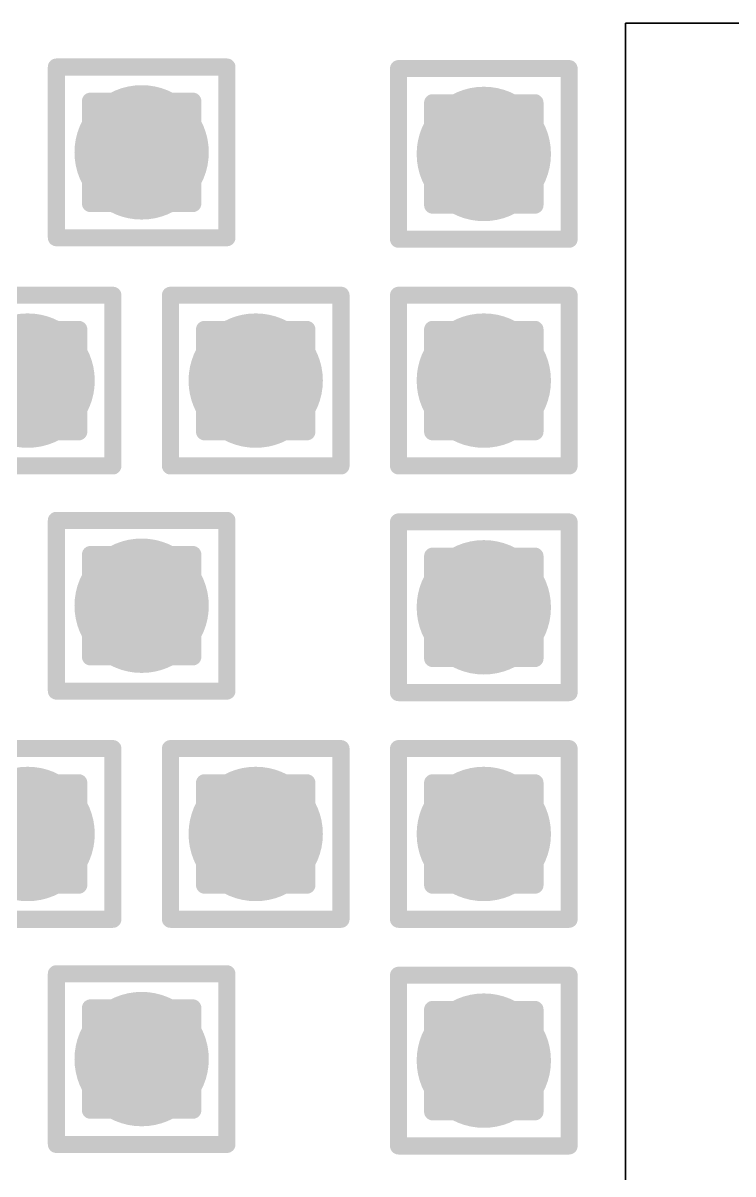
# Model space of a CAD drawing. Header units: inches. Extents: x -18 to 5357, y -8 to 5291.
# Drawn here: x 38.592 to 40.706, y 40.41 to 43.836 of the extents above; entities that cross this region are included whole.
import ezdxf

# ---------------------------------------------------------------- set-up
doc = ezdxf.new("R2010")
doc.units = ezdxf.units.IN
for name, color, linetype in [('Bottom Layer', 5, 'Continuous'), ('Drill Drawing', 1, 'Continuous'), ('Ground', 16, 'Continuous'), ('Multi-Layer', 9, 'Continuous'), ('Power', 76, 'Continuous'), ('Top Layer', 1, 'Continuous'), ('Via Holes', 16, 'Continuous')]:
    doc.layers.add(name, color=color, linetype=linetype)

msp = doc.modelspace()

# ---------------------------------------------------------------- hatches: boundary and pattern name
at = {"layer": 'Bottom Layer'}
h = msp.add_hatch(color=5, dxfattribs=at)
edge = h.paths.add_edge_path()
edge.add_arc((38.9454, 43.451), 0.2, 0, 360)
h = msp.add_hatch(color=5, dxfattribs=at)
edge = h.paths.add_edge_path()
edge.add_arc((39.9644, 43.4463), 0.2, 0, 360)
h = msp.add_hatch(color=5, dxfattribs=at)
edge = h.paths.add_edge_path()
edge.add_arc((38.6058, 42.7717), 0.2, 0, 360)
h = msp.add_hatch(color=5, dxfattribs=at)
edge = h.paths.add_edge_path()
edge.add_arc((39.2851, 42.7717), 0.2, 0, 360)
h = msp.add_hatch(color=5, dxfattribs=at)
edge = h.paths.add_edge_path()
edge.add_arc((39.9644, 42.7717), 0.2, 0, 360)
h = msp.add_hatch(color=5, dxfattribs=at)
edge = h.paths.add_edge_path()
edge.add_arc((38.9454, 42.1017), 0.2, 0, 360)
h = msp.add_hatch(color=5, dxfattribs=at)
edge = h.paths.add_edge_path()
edge.add_arc((39.9644, 42.097), 0.2, 0, 360)
h = msp.add_hatch(color=5, dxfattribs=at)
edge = h.paths.add_edge_path()
edge.add_arc((38.6058, 41.4224), 0.2, 0, 360)
h = msp.add_hatch(color=5, dxfattribs=at)
edge = h.paths.add_edge_path()
edge.add_arc((39.2851, 41.4224), 0.2, 0, 360)
h = msp.add_hatch(color=5, dxfattribs=at)
edge = h.paths.add_edge_path()
edge.add_arc((39.9644, 41.4224), 0.2, 0, 360)
h = msp.add_hatch(color=5, dxfattribs=at)
edge = h.paths.add_edge_path()
edge.add_arc((38.9454, 40.7524), 0.2, 0, 360)
h = msp.add_hatch(color=5, dxfattribs=at)
edge = h.paths.add_edge_path()
edge.add_arc((39.9644, 40.7478), 0.2, 0, 360)
at = {"layer": 'Ground'}
h = msp.add_hatch(color=16, dxfattribs=at)
edge = h.paths.add_edge_path()
edge.add_arc((38.9454, 43.451), 0.2, 0, 360)
h = msp.add_hatch(color=16, dxfattribs=at)
edge = h.paths.add_edge_path()
edge.add_arc((39.9644, 43.4463), 0.2, 0, 360)
h = msp.add_hatch(color=16, dxfattribs=at)
edge = h.paths.add_edge_path()
edge.add_arc((38.6058, 42.7717), 0.2, 0, 360)
h = msp.add_hatch(color=16, dxfattribs=at)
edge = h.paths.add_edge_path()
edge.add_arc((39.2851, 42.7717), 0.2, 0, 360)
h = msp.add_hatch(color=16, dxfattribs=at)
edge = h.paths.add_edge_path()
edge.add_arc((39.9644, 42.7717), 0.2, 0, 360)
h = msp.add_hatch(color=16, dxfattribs=at)
edge = h.paths.add_edge_path()
edge.add_arc((38.9454, 42.1017), 0.2, 0, 360)
h = msp.add_hatch(color=16, dxfattribs=at)
edge = h.paths.add_edge_path()
edge.add_arc((39.9644, 42.097), 0.2, 0, 360)
h = msp.add_hatch(color=16, dxfattribs=at)
edge = h.paths.add_edge_path()
edge.add_arc((38.6058, 41.4224), 0.2, 0, 360)
h = msp.add_hatch(color=16, dxfattribs=at)
edge = h.paths.add_edge_path()
edge.add_arc((39.2851, 41.4224), 0.2, 0, 360)
h = msp.add_hatch(color=16, dxfattribs=at)
edge = h.paths.add_edge_path()
edge.add_arc((39.9644, 41.4224), 0.2, 0, 360)
h = msp.add_hatch(color=16, dxfattribs=at)
edge = h.paths.add_edge_path()
edge.add_arc((38.9454, 40.7524), 0.2, 0, 360)
h = msp.add_hatch(color=16, dxfattribs=at)
edge = h.paths.add_edge_path()
edge.add_arc((39.9644, 40.7478), 0.2, 0, 360)
at = {"layer": 'Power'}
h = msp.add_hatch(color=76, dxfattribs=at)
edge = h.paths.add_edge_path()
edge.add_arc((38.9454, 43.451), 0.2, 0, 360)
h = msp.add_hatch(color=76, dxfattribs=at)
edge = h.paths.add_edge_path()
edge.add_arc((39.9644, 43.4463), 0.2, 0, 360)
h = msp.add_hatch(color=76, dxfattribs=at)
edge = h.paths.add_edge_path()
edge.add_arc((38.6058, 42.7717), 0.2, 0, 360)
h = msp.add_hatch(color=76, dxfattribs=at)
edge = h.paths.add_edge_path()
edge.add_arc((39.2851, 42.7717), 0.2, 0, 360)
h = msp.add_hatch(color=76, dxfattribs=at)
edge = h.paths.add_edge_path()
edge.add_arc((39.9644, 42.7717), 0.2, 0, 360)
h = msp.add_hatch(color=76, dxfattribs=at)
edge = h.paths.add_edge_path()
edge.add_arc((38.9454, 42.1017), 0.2, 0, 360)
h = msp.add_hatch(color=76, dxfattribs=at)
edge = h.paths.add_edge_path()
edge.add_arc((39.9644, 42.097), 0.2, 0, 360)
h = msp.add_hatch(color=76, dxfattribs=at)
edge = h.paths.add_edge_path()
edge.add_arc((38.6058, 41.4224), 0.2, 0, 360)
h = msp.add_hatch(color=76, dxfattribs=at)
edge = h.paths.add_edge_path()
edge.add_arc((39.2851, 41.4224), 0.2, 0, 360)
h = msp.add_hatch(color=76, dxfattribs=at)
edge = h.paths.add_edge_path()
edge.add_arc((39.9644, 41.4224), 0.2, 0, 360)
h = msp.add_hatch(color=76, dxfattribs=at)
edge = h.paths.add_edge_path()
edge.add_arc((38.9454, 40.7524), 0.2, 0, 360)
h = msp.add_hatch(color=76, dxfattribs=at)
edge = h.paths.add_edge_path()
edge.add_arc((39.9644, 40.7478), 0.2, 0, 360)
at = {"layer": 'Top Layer'}
h = msp.add_hatch(color=1, dxfattribs=at)
edge = h.paths.add_edge_path()
edge.add_arc((38.9454, 43.451), 0.2, 0, 360)
h = msp.add_hatch(color=1, dxfattribs=at)
edge = h.paths.add_edge_path()
edge.add_arc((39.9644, 43.4463), 0.2, 0, 360)
h = msp.add_hatch(color=1, dxfattribs=at)
edge = h.paths.add_edge_path()
edge.add_arc((38.6058, 42.7717), 0.2, 0, 360)
h = msp.add_hatch(color=1, dxfattribs=at)
edge = h.paths.add_edge_path()
edge.add_arc((39.2851, 42.7717), 0.2, 0, 360)
h = msp.add_hatch(color=1, dxfattribs=at)
edge = h.paths.add_edge_path()
edge.add_arc((39.9644, 42.7717), 0.2, 0, 360)
h = msp.add_hatch(color=1, dxfattribs=at)
edge = h.paths.add_edge_path()
edge.add_arc((38.9454, 42.1017), 0.2, 0, 360)
h = msp.add_hatch(color=1, dxfattribs=at)
edge = h.paths.add_edge_path()
edge.add_arc((39.9644, 42.097), 0.2, 0, 360)
h = msp.add_hatch(color=1, dxfattribs=at)
edge = h.paths.add_edge_path()
edge.add_arc((38.6058, 41.4224), 0.2, 0, 360)
h = msp.add_hatch(color=1, dxfattribs=at)
edge = h.paths.add_edge_path()
edge.add_arc((39.2851, 41.4224), 0.2, 0, 360)
h = msp.add_hatch(color=1, dxfattribs=at)
edge = h.paths.add_edge_path()
edge.add_arc((39.9644, 41.4224), 0.2, 0, 360)
h = msp.add_hatch(color=1, dxfattribs=at)
edge = h.paths.add_edge_path()
edge.add_arc((38.9454, 40.7524), 0.2, 0, 360)
h = msp.add_hatch(color=1, dxfattribs=at)
edge = h.paths.add_edge_path()
edge.add_arc((39.9644, 40.7478), 0.2, 0, 360)
at = {"layer": 'Via Holes'}
h = msp.add_hatch(color=7, dxfattribs=at)
edge = h.paths.add_edge_path()
edge.add_arc((38.9454, 43.451), 0.1, 0, 360)
h = msp.add_hatch(color=7, dxfattribs=at)
edge = h.paths.add_edge_path()
edge.add_arc((39.9644, 43.4463), 0.1, 0, 360)
h = msp.add_hatch(color=7, dxfattribs=at)
edge = h.paths.add_edge_path()
edge.add_arc((38.6058, 42.7717), 0.1, 0, 360)
h = msp.add_hatch(color=7, dxfattribs=at)
edge = h.paths.add_edge_path()
edge.add_arc((39.2851, 42.7717), 0.1, 0, 360)
h = msp.add_hatch(color=7, dxfattribs=at)
edge = h.paths.add_edge_path()
edge.add_arc((39.9644, 42.7717), 0.1, 0, 360)
h = msp.add_hatch(color=7, dxfattribs=at)
edge = h.paths.add_edge_path()
edge.add_arc((38.9454, 42.1017), 0.1, 0, 360)
h = msp.add_hatch(color=7, dxfattribs=at)
edge = h.paths.add_edge_path()
edge.add_arc((39.9644, 42.097), 0.1, 0, 360)
h = msp.add_hatch(color=7, dxfattribs=at)
edge = h.paths.add_edge_path()
edge.add_arc((38.6058, 41.4224), 0.1, 0, 360)
h = msp.add_hatch(color=7, dxfattribs=at)
edge = h.paths.add_edge_path()
edge.add_arc((39.2851, 41.4224), 0.1, 0, 360)
h = msp.add_hatch(color=7, dxfattribs=at)
edge = h.paths.add_edge_path()
edge.add_arc((39.9644, 41.4224), 0.1, 0, 360)
h = msp.add_hatch(color=7, dxfattribs=at)
edge = h.paths.add_edge_path()
edge.add_arc((38.9454, 40.7524), 0.1, 0, 360)
h = msp.add_hatch(color=7, dxfattribs=at)
edge = h.paths.add_edge_path()
edge.add_arc((39.9644, 40.7478), 0.1, 0, 360)

# ---------------------------------------------------------------- linework, layer by layer
at = {"layer": 'Bottom Layer'}
for p, q in [((45.6117, 43.836), (40.386, 43.836)), ((40.386, 43.836), (40.386, 38.336))]:
    msp.add_line(p, q, dxfattribs=at)
at = {"layer": 'Drill Drawing'}
for points in [[(38.6914, 43.705, 0.0508, 0.0508, 0), (39.1994, 43.705, 0.0508, 0.0508, 0)], [(38.6914, 43.197, 0.0508, 0.0508, 0), (38.6914, 43.705, 0.0508, 0.0508, 0)], [(39.1994, 43.197, 0.0508, 0.0508, 0), (39.1994, 43.705, 0.0508, 0.0508, 0)], [(39.7104, 43.7003, 0.0508, 0.0508, 0), (40.2184, 43.7003, 0.0508, 0.0508, 0)], [(39.7104, 43.1923, 0.0508, 0.0508, 0), (39.7104, 43.7003, 0.0508, 0.0508, 0)], [(40.2184, 43.1923, 0.0508, 0.0508, 0), (40.2184, 43.7003, 0.0508, 0.0508, 0)], [(38.793, 43.6034, 0.0508, 0.0508, 0), (39.0978, 43.6034, 0.0508, 0.0508, 0)], [(38.793, 43.2986, 0.0508, 0.0508, 0), (38.793, 43.6034, 0.0508, 0.0508, 0)], [(39.0978, 43.2986, 0.0508, 0.0508, 0), (39.0978, 43.6034, 0.0508, 0.0508, 0)], [(39.812, 43.5987, 0.0508, 0.0508, 0), (40.1168, 43.5987, 0.0508, 0.0508, 0)], [(39.812, 43.2939, 0.0508, 0.0508, 0), (39.812, 43.5987, 0.0508, 0.0508, 0)], [(40.1168, 43.2939, 0.0508, 0.0508, 0), (40.1168, 43.5987, 0.0508, 0.0508, 0)], [(38.793, 43.2986, 0.0508, 0.0508, 0), (39.0978, 43.2986, 0.0508, 0.0508, 0)], [(39.812, 43.2939, 0.0508, 0.0508, 0), (40.1168, 43.2939, 0.0508, 0.0508, 0)], [(38.6914, 43.197, 0.0508, 0.0508, 0), (39.1994, 43.197, 0.0508, 0.0508, 0)], [(39.7104, 43.1923, 0.0508, 0.0508, 0), (40.2184, 43.1923, 0.0508, 0.0508, 0)], [(38.3518, 43.0257, 0.0508, 0.0508, 0), (38.8598, 43.0257, 0.0508, 0.0508, 0)], [(38.8598, 42.5177, 0.0508, 0.0508, 0), (38.8598, 43.0257, 0.0508, 0.0508, 0)], [(39.0311, 43.0257, 0.0508, 0.0508, 0), (39.5391, 43.0257, 0.0508, 0.0508, 0)], [(39.0311, 42.5177, 0.0508, 0.0508, 0), (39.0311, 43.0257, 0.0508, 0.0508, 0)], [(39.5391, 42.5177, 0.0508, 0.0508, 0), (39.5391, 43.0257, 0.0508, 0.0508, 0)], [(39.7104, 43.0257, 0.0508, 0.0508, 0), (40.2184, 43.0257, 0.0508, 0.0508, 0)], [(39.7104, 42.5177, 0.0508, 0.0508, 0), (39.7104, 43.0257, 0.0508, 0.0508, 0)], [(40.2184, 42.5177, 0.0508, 0.0508, 0), (40.2184, 43.0257, 0.0508, 0.0508, 0)], [(38.4534, 42.9241, 0.0508, 0.0508, 0), (38.7582, 42.9241, 0.0508, 0.0508, 0)], [(38.7582, 42.6193, 0.0508, 0.0508, 0), (38.7582, 42.9241, 0.0508, 0.0508, 0)], [(39.1327, 42.9241, 0.0508, 0.0508, 0), (39.4375, 42.9241, 0.0508, 0.0508, 0)], [(39.1327, 42.6193, 0.0508, 0.0508, 0), (39.1327, 42.9241, 0.0508, 0.0508, 0)], [(39.4375, 42.6193, 0.0508, 0.0508, 0), (39.4375, 42.9241, 0.0508, 0.0508, 0)], [(39.812, 42.9241, 0.0508, 0.0508, 0), (40.1168, 42.9241, 0.0508, 0.0508, 0)], [(39.812, 42.6193, 0.0508, 0.0508, 0), (39.812, 42.9241, 0.0508, 0.0508, 0)], [(40.1168, 42.6193, 0.0508, 0.0508, 0), (40.1168, 42.9241, 0.0508, 0.0508, 0)], [(38.4534, 42.6193, 0.0508, 0.0508, 0), (38.7582, 42.6193, 0.0508, 0.0508, 0)], [(39.1327, 42.6193, 0.0508, 0.0508, 0), (39.4375, 42.6193, 0.0508, 0.0508, 0)], [(39.812, 42.6193, 0.0508, 0.0508, 0), (40.1168, 42.6193, 0.0508, 0.0508, 0)], [(38.3518, 42.5177, 0.0508, 0.0508, 0), (38.8598, 42.5177, 0.0508, 0.0508, 0)], [(39.0311, 42.5177, 0.0508, 0.0508, 0), (39.5391, 42.5177, 0.0508, 0.0508, 0)], [(39.7104, 42.5177, 0.0508, 0.0508, 0), (40.2184, 42.5177, 0.0508, 0.0508, 0)], [(38.6914, 42.3557, 0.0508, 0.0508, 0), (39.1994, 42.3557, 0.0508, 0.0508, 0)], [(38.6914, 41.8477, 0.0508, 0.0508, 0), (38.6914, 42.3557, 0.0508, 0.0508, 0)], [(39.1994, 41.8477, 0.0508, 0.0508, 0), (39.1994, 42.3557, 0.0508, 0.0508, 0)], [(39.7104, 42.351, 0.0508, 0.0508, 0), (40.2184, 42.351, 0.0508, 0.0508, 0)], [(39.7104, 41.843, 0.0508, 0.0508, 0), (39.7104, 42.351, 0.0508, 0.0508, 0)], [(40.2184, 41.843, 0.0508, 0.0508, 0), (40.2184, 42.351, 0.0508, 0.0508, 0)], [(38.793, 42.2541, 0.0508, 0.0508, 0), (39.0978, 42.2541, 0.0508, 0.0508, 0)], [(38.793, 41.9493, 0.0508, 0.0508, 0), (38.793, 42.2541, 0.0508, 0.0508, 0)], [(39.0978, 41.9493, 0.0508, 0.0508, 0), (39.0978, 42.2541, 0.0508, 0.0508, 0)], [(39.812, 42.2494, 0.0508, 0.0508, 0), (40.1168, 42.2494, 0.0508, 0.0508, 0)], [(39.812, 41.9446, 0.0508, 0.0508, 0), (39.812, 42.2494, 0.0508, 0.0508, 0)], [(40.1168, 41.9446, 0.0508, 0.0508, 0), (40.1168, 42.2494, 0.0508, 0.0508, 0)], [(38.793, 41.9493, 0.0508, 0.0508, 0), (39.0978, 41.9493, 0.0508, 0.0508, 0)], [(39.812, 41.9446, 0.0508, 0.0508, 0), (40.1168, 41.9446, 0.0508, 0.0508, 0)], [(38.6914, 41.8477, 0.0508, 0.0508, 0), (39.1994, 41.8477, 0.0508, 0.0508, 0)], [(39.7104, 41.843, 0.0508, 0.0508, 0), (40.2184, 41.843, 0.0508, 0.0508, 0)], [(38.3518, 41.6764, 0.0508, 0.0508, 0), (38.8598, 41.6764, 0.0508, 0.0508, 0)], [(38.8598, 41.1684, 0.0508, 0.0508, 0), (38.8598, 41.6764, 0.0508, 0.0508, 0)], [(39.0311, 41.6764, 0.0508, 0.0508, 0), (39.5391, 41.6764, 0.0508, 0.0508, 0)], [(39.0311, 41.1684, 0.0508, 0.0508, 0), (39.0311, 41.6764, 0.0508, 0.0508, 0)], [(39.5391, 41.1684, 0.0508, 0.0508, 0), (39.5391, 41.6764, 0.0508, 0.0508, 0)], [(39.7104, 41.6764, 0.0508, 0.0508, 0), (40.2184, 41.6764, 0.0508, 0.0508, 0)], [(39.7104, 41.1684, 0.0508, 0.0508, 0), (39.7104, 41.6764, 0.0508, 0.0508, 0)], [(40.2184, 41.1684, 0.0508, 0.0508, 0), (40.2184, 41.6764, 0.0508, 0.0508, 0)], [(38.4534, 41.5748, 0.0508, 0.0508, 0), (38.7582, 41.5748, 0.0508, 0.0508, 0)], [(38.7582, 41.27, 0.0508, 0.0508, 0), (38.7582, 41.5748, 0.0508, 0.0508, 0)], [(39.1327, 41.5748, 0.0508, 0.0508, 0), (39.4375, 41.5748, 0.0508, 0.0508, 0)], [(39.1327, 41.27, 0.0508, 0.0508, 0), (39.1327, 41.5748, 0.0508, 0.0508, 0)], [(39.4375, 41.27, 0.0508, 0.0508, 0), (39.4375, 41.5748, 0.0508, 0.0508, 0)], [(39.812, 41.5748, 0.0508, 0.0508, 0), (40.1168, 41.5748, 0.0508, 0.0508, 0)], [(39.812, 41.27, 0.0508, 0.0508, 0), (39.812, 41.5748, 0.0508, 0.0508, 0)], [(40.1168, 41.27, 0.0508, 0.0508, 0), (40.1168, 41.5748, 0.0508, 0.0508, 0)], [(38.4534, 41.27, 0.0508, 0.0508, 0), (38.7582, 41.27, 0.0508, 0.0508, 0)], [(39.1327, 41.27, 0.0508, 0.0508, 0), (39.4375, 41.27, 0.0508, 0.0508, 0)], [(39.812, 41.27, 0.0508, 0.0508, 0), (40.1168, 41.27, 0.0508, 0.0508, 0)], [(38.3518, 41.1684, 0.0508, 0.0508, 0), (38.8598, 41.1684, 0.0508, 0.0508, 0)], [(39.0311, 41.1684, 0.0508, 0.0508, 0), (39.5391, 41.1684, 0.0508, 0.0508, 0)], [(39.7104, 41.1684, 0.0508, 0.0508, 0), (40.2184, 41.1684, 0.0508, 0.0508, 0)], [(38.6914, 41.0064, 0.0508, 0.0508, 0), (39.1994, 41.0064, 0.0508, 0.0508, 0)], [(38.6914, 40.4984, 0.0508, 0.0508, 0), (38.6914, 41.0064, 0.0508, 0.0508, 0)], [(39.1994, 40.4984, 0.0508, 0.0508, 0), (39.1994, 41.0064, 0.0508, 0.0508, 0)], [(39.7104, 41.0018, 0.0508, 0.0508, 0), (40.2184, 41.0018, 0.0508, 0.0508, 0)], [(39.7104, 40.4938, 0.0508, 0.0508, 0), (39.7104, 41.0018, 0.0508, 0.0508, 0)], [(40.2184, 40.4938, 0.0508, 0.0508, 0), (40.2184, 41.0018, 0.0508, 0.0508, 0)], [(38.793, 40.9048, 0.0508, 0.0508, 0), (39.0978, 40.9048, 0.0508, 0.0508, 0)], [(38.793, 40.6, 0.0508, 0.0508, 0), (38.793, 40.9048, 0.0508, 0.0508, 0)], [(39.0978, 40.6, 0.0508, 0.0508, 0), (39.0978, 40.9048, 0.0508, 0.0508, 0)], [(39.812, 40.9002, 0.0508, 0.0508, 0), (40.1168, 40.9002, 0.0508, 0.0508, 0)], [(39.812, 40.5954, 0.0508, 0.0508, 0), (39.812, 40.9002, 0.0508, 0.0508, 0)], [(40.1168, 40.5954, 0.0508, 0.0508, 0), (40.1168, 40.9002, 0.0508, 0.0508, 0)], [(38.793, 40.6, 0.0508, 0.0508, 0), (39.0978, 40.6, 0.0508, 0.0508, 0)], [(39.812, 40.5954, 0.0508, 0.0508, 0), (40.1168, 40.5954, 0.0508, 0.0508, 0)], [(38.6914, 40.4984, 0.0508, 0.0508, 0), (39.1994, 40.4984, 0.0508, 0.0508, 0)], [(39.7104, 40.4938, 0.0508, 0.0508, 0), (40.2184, 40.4938, 0.0508, 0.0508, 0)]]:
    msp.add_lwpolyline(points, format="xyseb", dxfattribs=at)
for points in [[(38.6787, 43.705, 0.0254, 0.0254, 1), (38.7041, 43.705, 0.0254, 0.0254, 1)], [(38.6787, 43.705, 0.0254, 0.0254, 1), (38.7041, 43.705, 0.0254, 0.0254, 1)], [(39.1867, 43.705, 0.0254, 0.0254, 1), (39.2121, 43.705, 0.0254, 0.0254, 1)], [(39.1867, 43.705, 0.0254, 0.0254, 1), (39.2121, 43.705, 0.0254, 0.0254, 1)], [(39.6977, 43.7003, 0.0254, 0.0254, 1), (39.7231, 43.7003, 0.0254, 0.0254, 1)], [(39.6977, 43.7003, 0.0254, 0.0254, 1), (39.7231, 43.7003, 0.0254, 0.0254, 1)], [(40.2057, 43.7003, 0.0254, 0.0254, 1), (40.2311, 43.7003, 0.0254, 0.0254, 1)], [(40.2057, 43.7003, 0.0254, 0.0254, 1), (40.2311, 43.7003, 0.0254, 0.0254, 1)], [(38.7803, 43.6034, 0.0254, 0.0254, 1), (38.8057, 43.6034, 0.0254, 0.0254, 1)], [(38.7803, 43.6034, 0.0254, 0.0254, 1), (38.8057, 43.6034, 0.0254, 0.0254, 1)], [(39.0851, 43.6034, 0.0254, 0.0254, 1), (39.1105, 43.6034, 0.0254, 0.0254, 1)], [(39.0851, 43.6034, 0.0254, 0.0254, 1), (39.1105, 43.6034, 0.0254, 0.0254, 1)], [(39.7993, 43.5987, 0.0254, 0.0254, 1), (39.8247, 43.5987, 0.0254, 0.0254, 1)], [(39.7993, 43.5987, 0.0254, 0.0254, 1), (39.8247, 43.5987, 0.0254, 0.0254, 1)], [(40.1041, 43.5987, 0.0254, 0.0254, 1), (40.1295, 43.5987, 0.0254, 0.0254, 1)], [(40.1041, 43.5987, 0.0254, 0.0254, 1), (40.1295, 43.5987, 0.0254, 0.0254, 1)], [(38.7803, 43.2986, 0.0254, 0.0254, 1), (38.8057, 43.2986, 0.0254, 0.0254, 1)], [(38.7803, 43.2986, 0.0254, 0.0254, 1), (38.8057, 43.2986, 0.0254, 0.0254, 1)], [(39.0851, 43.2986, 0.0254, 0.0254, 1), (39.1105, 43.2986, 0.0254, 0.0254, 1)], [(39.0851, 43.2986, 0.0254, 0.0254, 1), (39.1105, 43.2986, 0.0254, 0.0254, 1)], [(39.7993, 43.2939, 0.0254, 0.0254, 1), (39.8247, 43.2939, 0.0254, 0.0254, 1)], [(39.7993, 43.2939, 0.0254, 0.0254, 1), (39.8247, 43.2939, 0.0254, 0.0254, 1)], [(40.1041, 43.2939, 0.0254, 0.0254, 1), (40.1295, 43.2939, 0.0254, 0.0254, 1)], [(40.1041, 43.2939, 0.0254, 0.0254, 1), (40.1295, 43.2939, 0.0254, 0.0254, 1)], [(38.6787, 43.197, 0.0254, 0.0254, 1), (38.7041, 43.197, 0.0254, 0.0254, 1)], [(38.6787, 43.197, 0.0254, 0.0254, 1), (38.7041, 43.197, 0.0254, 0.0254, 1)], [(39.1867, 43.197, 0.0254, 0.0254, 1), (39.2121, 43.197, 0.0254, 0.0254, 1)], [(39.1867, 43.197, 0.0254, 0.0254, 1), (39.2121, 43.197, 0.0254, 0.0254, 1)], [(39.6977, 43.1923, 0.0254, 0.0254, 1), (39.7231, 43.1923, 0.0254, 0.0254, 1)], [(39.6977, 43.1923, 0.0254, 0.0254, 1), (39.7231, 43.1923, 0.0254, 0.0254, 1)], [(40.2057, 43.1923, 0.0254, 0.0254, 1), (40.2311, 43.1923, 0.0254, 0.0254, 1)], [(40.2057, 43.1923, 0.0254, 0.0254, 1), (40.2311, 43.1923, 0.0254, 0.0254, 1)], [(38.8471, 43.0257, 0.0254, 0.0254, 1), (38.8725, 43.0257, 0.0254, 0.0254, 1)], [(38.8471, 43.0257, 0.0254, 0.0254, 1), (38.8725, 43.0257, 0.0254, 0.0254, 1)], [(39.0184, 43.0257, 0.0254, 0.0254, 1), (39.0438, 43.0257, 0.0254, 0.0254, 1)], [(39.0184, 43.0257, 0.0254, 0.0254, 1), (39.0438, 43.0257, 0.0254, 0.0254, 1)], [(39.5264, 43.0257, 0.0254, 0.0254, 1), (39.5518, 43.0257, 0.0254, 0.0254, 1)], [(39.5264, 43.0257, 0.0254, 0.0254, 1), (39.5518, 43.0257, 0.0254, 0.0254, 1)], [(39.6977, 43.0257, 0.0254, 0.0254, 1), (39.7231, 43.0257, 0.0254, 0.0254, 1)], [(39.6977, 43.0257, 0.0254, 0.0254, 1), (39.7231, 43.0257, 0.0254, 0.0254, 1)], [(40.2057, 43.0257, 0.0254, 0.0254, 1), (40.2311, 43.0257, 0.0254, 0.0254, 1)], [(40.2057, 43.0257, 0.0254, 0.0254, 1), (40.2311, 43.0257, 0.0254, 0.0254, 1)], [(38.7455, 42.9241, 0.0254, 0.0254, 1), (38.7709, 42.9241, 0.0254, 0.0254, 1)], [(38.7455, 42.9241, 0.0254, 0.0254, 1), (38.7709, 42.9241, 0.0254, 0.0254, 1)], [(39.12, 42.9241, 0.0254, 0.0254, 1), (39.1454, 42.9241, 0.0254, 0.0254, 1)], [(39.12, 42.9241, 0.0254, 0.0254, 1), (39.1454, 42.9241, 0.0254, 0.0254, 1)], [(39.4248, 42.9241, 0.0254, 0.0254, 1), (39.4502, 42.9241, 0.0254, 0.0254, 1)], [(39.4248, 42.9241, 0.0254, 0.0254, 1), (39.4502, 42.9241, 0.0254, 0.0254, 1)], [(39.7993, 42.9241, 0.0254, 0.0254, 1), (39.8247, 42.9241, 0.0254, 0.0254, 1)], [(39.7993, 42.9241, 0.0254, 0.0254, 1), (39.8247, 42.9241, 0.0254, 0.0254, 1)], [(40.1041, 42.9241, 0.0254, 0.0254, 1), (40.1295, 42.9241, 0.0254, 0.0254, 1)], [(40.1041, 42.9241, 0.0254, 0.0254, 1), (40.1295, 42.9241, 0.0254, 0.0254, 1)], [(38.7455, 42.6193, 0.0254, 0.0254, 1), (38.7709, 42.6193, 0.0254, 0.0254, 1)], [(38.7455, 42.6193, 0.0254, 0.0254, 1), (38.7709, 42.6193, 0.0254, 0.0254, 1)], [(39.12, 42.6193, 0.0254, 0.0254, 1), (39.1454, 42.6193, 0.0254, 0.0254, 1)], [(39.12, 42.6193, 0.0254, 0.0254, 1), (39.1454, 42.6193, 0.0254, 0.0254, 1)], [(39.4248, 42.6193, 0.0254, 0.0254, 1), (39.4502, 42.6193, 0.0254, 0.0254, 1)], [(39.4248, 42.6193, 0.0254, 0.0254, 1), (39.4502, 42.6193, 0.0254, 0.0254, 1)], [(39.7993, 42.6193, 0.0254, 0.0254, 1), (39.8247, 42.6193, 0.0254, 0.0254, 1)], [(39.7993, 42.6193, 0.0254, 0.0254, 1), (39.8247, 42.6193, 0.0254, 0.0254, 1)], [(40.1041, 42.6193, 0.0254, 0.0254, 1), (40.1295, 42.6193, 0.0254, 0.0254, 1)], [(40.1041, 42.6193, 0.0254, 0.0254, 1), (40.1295, 42.6193, 0.0254, 0.0254, 1)], [(38.8471, 42.5177, 0.0254, 0.0254, 1), (38.8725, 42.5177, 0.0254, 0.0254, 1)], [(38.8471, 42.5177, 0.0254, 0.0254, 1), (38.8725, 42.5177, 0.0254, 0.0254, 1)], [(39.0184, 42.5177, 0.0254, 0.0254, 1), (39.0438, 42.5177, 0.0254, 0.0254, 1)], [(39.0184, 42.5177, 0.0254, 0.0254, 1), (39.0438, 42.5177, 0.0254, 0.0254, 1)], [(39.5264, 42.5177, 0.0254, 0.0254, 1), (39.5518, 42.5177, 0.0254, 0.0254, 1)], [(39.5264, 42.5177, 0.0254, 0.0254, 1), (39.5518, 42.5177, 0.0254, 0.0254, 1)], [(39.6977, 42.5177, 0.0254, 0.0254, 1), (39.7231, 42.5177, 0.0254, 0.0254, 1)], [(39.6977, 42.5177, 0.0254, 0.0254, 1), (39.7231, 42.5177, 0.0254, 0.0254, 1)], [(40.2057, 42.5177, 0.0254, 0.0254, 1), (40.2311, 42.5177, 0.0254, 0.0254, 1)], [(40.2057, 42.5177, 0.0254, 0.0254, 1), (40.2311, 42.5177, 0.0254, 0.0254, 1)], [(38.6787, 42.3557, 0.0254, 0.0254, 1), (38.7041, 42.3557, 0.0254, 0.0254, 1)], [(38.6787, 42.3557, 0.0254, 0.0254, 1), (38.7041, 42.3557, 0.0254, 0.0254, 1)], [(39.1867, 42.3557, 0.0254, 0.0254, 1), (39.2121, 42.3557, 0.0254, 0.0254, 1)], [(39.1867, 42.3557, 0.0254, 0.0254, 1), (39.2121, 42.3557, 0.0254, 0.0254, 1)], [(39.6977, 42.351, 0.0254, 0.0254, 1), (39.7231, 42.351, 0.0254, 0.0254, 1)], [(39.6977, 42.351, 0.0254, 0.0254, 1), (39.7231, 42.351, 0.0254, 0.0254, 1)], [(40.2057, 42.351, 0.0254, 0.0254, 1), (40.2311, 42.351, 0.0254, 0.0254, 1)], [(40.2057, 42.351, 0.0254, 0.0254, 1), (40.2311, 42.351, 0.0254, 0.0254, 1)], [(38.7803, 42.2541, 0.0254, 0.0254, 1), (38.8057, 42.2541, 0.0254, 0.0254, 1)], [(38.7803, 42.2541, 0.0254, 0.0254, 1), (38.8057, 42.2541, 0.0254, 0.0254, 1)], [(39.0851, 42.2541, 0.0254, 0.0254, 1), (39.1105, 42.2541, 0.0254, 0.0254, 1)], [(39.0851, 42.2541, 0.0254, 0.0254, 1), (39.1105, 42.2541, 0.0254, 0.0254, 1)], [(39.7993, 42.2494, 0.0254, 0.0254, 1), (39.8247, 42.2494, 0.0254, 0.0254, 1)], [(39.7993, 42.2494, 0.0254, 0.0254, 1), (39.8247, 42.2494, 0.0254, 0.0254, 1)], [(40.1041, 42.2494, 0.0254, 0.0254, 1), (40.1295, 42.2494, 0.0254, 0.0254, 1)], [(40.1041, 42.2494, 0.0254, 0.0254, 1), (40.1295, 42.2494, 0.0254, 0.0254, 1)], [(38.7803, 41.9493, 0.0254, 0.0254, 1), (38.8057, 41.9493, 0.0254, 0.0254, 1)], [(38.7803, 41.9493, 0.0254, 0.0254, 1), (38.8057, 41.9493, 0.0254, 0.0254, 1)], [(39.0851, 41.9493, 0.0254, 0.0254, 1), (39.1105, 41.9493, 0.0254, 0.0254, 1)], [(39.0851, 41.9493, 0.0254, 0.0254, 1), (39.1105, 41.9493, 0.0254, 0.0254, 1)], [(39.7993, 41.9446, 0.0254, 0.0254, 1), (39.8247, 41.9446, 0.0254, 0.0254, 1)], [(39.7993, 41.9446, 0.0254, 0.0254, 1), (39.8247, 41.9446, 0.0254, 0.0254, 1)], [(40.1041, 41.9446, 0.0254, 0.0254, 1), (40.1295, 41.9446, 0.0254, 0.0254, 1)], [(40.1041, 41.9446, 0.0254, 0.0254, 1), (40.1295, 41.9446, 0.0254, 0.0254, 1)], [(38.6787, 41.8477, 0.0254, 0.0254, 1), (38.7041, 41.8477, 0.0254, 0.0254, 1)], [(38.6787, 41.8477, 0.0254, 0.0254, 1), (38.7041, 41.8477, 0.0254, 0.0254, 1)], [(39.1867, 41.8477, 0.0254, 0.0254, 1), (39.2121, 41.8477, 0.0254, 0.0254, 1)], [(39.1867, 41.8477, 0.0254, 0.0254, 1), (39.2121, 41.8477, 0.0254, 0.0254, 1)], [(39.6977, 41.843, 0.0254, 0.0254, 1), (39.7231, 41.843, 0.0254, 0.0254, 1)], [(39.6977, 41.843, 0.0254, 0.0254, 1), (39.7231, 41.843, 0.0254, 0.0254, 1)], [(40.2057, 41.843, 0.0254, 0.0254, 1), (40.2311, 41.843, 0.0254, 0.0254, 1)], [(40.2057, 41.843, 0.0254, 0.0254, 1), (40.2311, 41.843, 0.0254, 0.0254, 1)], [(38.8471, 41.6764, 0.0254, 0.0254, 1), (38.8725, 41.6764, 0.0254, 0.0254, 1)], [(38.8471, 41.6764, 0.0254, 0.0254, 1), (38.8725, 41.6764, 0.0254, 0.0254, 1)], [(39.0184, 41.6764, 0.0254, 0.0254, 1), (39.0438, 41.6764, 0.0254, 0.0254, 1)], [(39.0184, 41.6764, 0.0254, 0.0254, 1), (39.0438, 41.6764, 0.0254, 0.0254, 1)], [(39.5264, 41.6764, 0.0254, 0.0254, 1), (39.5518, 41.6764, 0.0254, 0.0254, 1)], [(39.5264, 41.6764, 0.0254, 0.0254, 1), (39.5518, 41.6764, 0.0254, 0.0254, 1)], [(39.6977, 41.6764, 0.0254, 0.0254, 1), (39.7231, 41.6764, 0.0254, 0.0254, 1)], [(39.6977, 41.6764, 0.0254, 0.0254, 1), (39.7231, 41.6764, 0.0254, 0.0254, 1)], [(40.2057, 41.6764, 0.0254, 0.0254, 1), (40.2311, 41.6764, 0.0254, 0.0254, 1)], [(40.2057, 41.6764, 0.0254, 0.0254, 1), (40.2311, 41.6764, 0.0254, 0.0254, 1)], [(38.7455, 41.5748, 0.0254, 0.0254, 1), (38.7709, 41.5748, 0.0254, 0.0254, 1)], [(38.7455, 41.5748, 0.0254, 0.0254, 1), (38.7709, 41.5748, 0.0254, 0.0254, 1)], [(39.12, 41.5748, 0.0254, 0.0254, 1), (39.1454, 41.5748, 0.0254, 0.0254, 1)], [(39.12, 41.5748, 0.0254, 0.0254, 1), (39.1454, 41.5748, 0.0254, 0.0254, 1)], [(39.4248, 41.5748, 0.0254, 0.0254, 1), (39.4502, 41.5748, 0.0254, 0.0254, 1)], [(39.4248, 41.5748, 0.0254, 0.0254, 1), (39.4502, 41.5748, 0.0254, 0.0254, 1)], [(39.7993, 41.5748, 0.0254, 0.0254, 1), (39.8247, 41.5748, 0.0254, 0.0254, 1)], [(39.7993, 41.5748, 0.0254, 0.0254, 1), (39.8247, 41.5748, 0.0254, 0.0254, 1)], [(40.1041, 41.5748, 0.0254, 0.0254, 1), (40.1295, 41.5748, 0.0254, 0.0254, 1)], [(40.1041, 41.5748, 0.0254, 0.0254, 1), (40.1295, 41.5748, 0.0254, 0.0254, 1)], [(38.7455, 41.27, 0.0254, 0.0254, 1), (38.7709, 41.27, 0.0254, 0.0254, 1)], [(38.7455, 41.27, 0.0254, 0.0254, 1), (38.7709, 41.27, 0.0254, 0.0254, 1)], [(39.12, 41.27, 0.0254, 0.0254, 1), (39.1454, 41.27, 0.0254, 0.0254, 1)], [(39.12, 41.27, 0.0254, 0.0254, 1), (39.1454, 41.27, 0.0254, 0.0254, 1)], [(39.4248, 41.27, 0.0254, 0.0254, 1), (39.4502, 41.27, 0.0254, 0.0254, 1)], [(39.4248, 41.27, 0.0254, 0.0254, 1), (39.4502, 41.27, 0.0254, 0.0254, 1)], [(39.7993, 41.27, 0.0254, 0.0254, 1), (39.8247, 41.27, 0.0254, 0.0254, 1)], [(39.7993, 41.27, 0.0254, 0.0254, 1), (39.8247, 41.27, 0.0254, 0.0254, 1)], [(40.1041, 41.27, 0.0254, 0.0254, 1), (40.1295, 41.27, 0.0254, 0.0254, 1)], [(40.1041, 41.27, 0.0254, 0.0254, 1), (40.1295, 41.27, 0.0254, 0.0254, 1)], [(38.8471, 41.1684, 0.0254, 0.0254, 1), (38.8725, 41.1684, 0.0254, 0.0254, 1)], [(38.8471, 41.1684, 0.0254, 0.0254, 1), (38.8725, 41.1684, 0.0254, 0.0254, 1)], [(39.0184, 41.1684, 0.0254, 0.0254, 1), (39.0438, 41.1684, 0.0254, 0.0254, 1)], [(39.0184, 41.1684, 0.0254, 0.0254, 1), (39.0438, 41.1684, 0.0254, 0.0254, 1)], [(39.5264, 41.1684, 0.0254, 0.0254, 1), (39.5518, 41.1684, 0.0254, 0.0254, 1)], [(39.5264, 41.1684, 0.0254, 0.0254, 1), (39.5518, 41.1684, 0.0254, 0.0254, 1)], [(39.6977, 41.1684, 0.0254, 0.0254, 1), (39.7231, 41.1684, 0.0254, 0.0254, 1)], [(39.6977, 41.1684, 0.0254, 0.0254, 1), (39.7231, 41.1684, 0.0254, 0.0254, 1)], [(40.2057, 41.1684, 0.0254, 0.0254, 1), (40.2311, 41.1684, 0.0254, 0.0254, 1)], [(40.2057, 41.1684, 0.0254, 0.0254, 1), (40.2311, 41.1684, 0.0254, 0.0254, 1)], [(38.6787, 41.0064, 0.0254, 0.0254, 1), (38.7041, 41.0064, 0.0254, 0.0254, 1)], [(38.6787, 41.0064, 0.0254, 0.0254, 1), (38.7041, 41.0064, 0.0254, 0.0254, 1)], [(39.1867, 41.0064, 0.0254, 0.0254, 1), (39.2121, 41.0064, 0.0254, 0.0254, 1)], [(39.1867, 41.0064, 0.0254, 0.0254, 1), (39.2121, 41.0064, 0.0254, 0.0254, 1)], [(39.6977, 41.0018, 0.0254, 0.0254, 1), (39.7231, 41.0018, 0.0254, 0.0254, 1)], [(39.6977, 41.0018, 0.0254, 0.0254, 1), (39.7231, 41.0018, 0.0254, 0.0254, 1)], [(40.2057, 41.0018, 0.0254, 0.0254, 1), (40.2311, 41.0018, 0.0254, 0.0254, 1)], [(40.2057, 41.0018, 0.0254, 0.0254, 1), (40.2311, 41.0018, 0.0254, 0.0254, 1)], [(38.7803, 40.9048, 0.0254, 0.0254, 1), (38.8057, 40.9048, 0.0254, 0.0254, 1)], [(38.7803, 40.9048, 0.0254, 0.0254, 1), (38.8057, 40.9048, 0.0254, 0.0254, 1)], [(39.0851, 40.9048, 0.0254, 0.0254, 1), (39.1105, 40.9048, 0.0254, 0.0254, 1)], [(39.0851, 40.9048, 0.0254, 0.0254, 1), (39.1105, 40.9048, 0.0254, 0.0254, 1)], [(39.7993, 40.9002, 0.0254, 0.0254, 1), (39.8247, 40.9002, 0.0254, 0.0254, 1)], [(39.7993, 40.9002, 0.0254, 0.0254, 1), (39.8247, 40.9002, 0.0254, 0.0254, 1)], [(40.1041, 40.9002, 0.0254, 0.0254, 1), (40.1295, 40.9002, 0.0254, 0.0254, 1)], [(40.1041, 40.9002, 0.0254, 0.0254, 1), (40.1295, 40.9002, 0.0254, 0.0254, 1)], [(38.7803, 40.6, 0.0254, 0.0254, 1), (38.8057, 40.6, 0.0254, 0.0254, 1)], [(38.7803, 40.6, 0.0254, 0.0254, 1), (38.8057, 40.6, 0.0254, 0.0254, 1)], [(39.0851, 40.6, 0.0254, 0.0254, 1), (39.1105, 40.6, 0.0254, 0.0254, 1)], [(39.0851, 40.6, 0.0254, 0.0254, 1), (39.1105, 40.6, 0.0254, 0.0254, 1)], [(39.7993, 40.5954, 0.0254, 0.0254, 1), (39.8247, 40.5954, 0.0254, 0.0254, 1)], [(39.7993, 40.5954, 0.0254, 0.0254, 1), (39.8247, 40.5954, 0.0254, 0.0254, 1)], [(40.1041, 40.5954, 0.0254, 0.0254, 1), (40.1295, 40.5954, 0.0254, 0.0254, 1)], [(40.1041, 40.5954, 0.0254, 0.0254, 1), (40.1295, 40.5954, 0.0254, 0.0254, 1)], [(38.6787, 40.4984, 0.0254, 0.0254, 1), (38.7041, 40.4984, 0.0254, 0.0254, 1)], [(38.6787, 40.4984, 0.0254, 0.0254, 1), (38.7041, 40.4984, 0.0254, 0.0254, 1)], [(39.1867, 40.4984, 0.0254, 0.0254, 1), (39.2121, 40.4984, 0.0254, 0.0254, 1)], [(39.1867, 40.4984, 0.0254, 0.0254, 1), (39.2121, 40.4984, 0.0254, 0.0254, 1)], [(39.6977, 40.4938, 0.0254, 0.0254, 1), (39.7231, 40.4938, 0.0254, 0.0254, 1)], [(39.6977, 40.4938, 0.0254, 0.0254, 1), (39.7231, 40.4938, 0.0254, 0.0254, 1)], [(40.2057, 40.4938, 0.0254, 0.0254, 1), (40.2311, 40.4938, 0.0254, 0.0254, 1)], [(40.2057, 40.4938, 0.0254, 0.0254, 1), (40.2311, 40.4938, 0.0254, 0.0254, 1)]]:
    msp.add_lwpolyline(points, format="xyseb", close=True, dxfattribs=at)
at = {"layer": 'Ground'}
for p, q in [((45.6117, 43.836), (40.386, 43.836)), ((40.386, 43.836), (40.386, 38.336))]:
    msp.add_line(p, q, dxfattribs=at)
at = {"layer": 'Multi-Layer'}
for p, q in [((40.386, 38.336), (40.386, 43.836)), ((40.386, 43.836), (46.0238, 43.836))]:
    msp.add_line(p, q, dxfattribs=at)
at = {"layer": 'Top Layer'}
for p, q in [((45.6117, 43.836), (40.386, 43.836)), ((40.386, 43.836), (40.386, 38.336))]:
    msp.add_line(p, q, dxfattribs=at)

doc.saveas('drawing.dxf')
